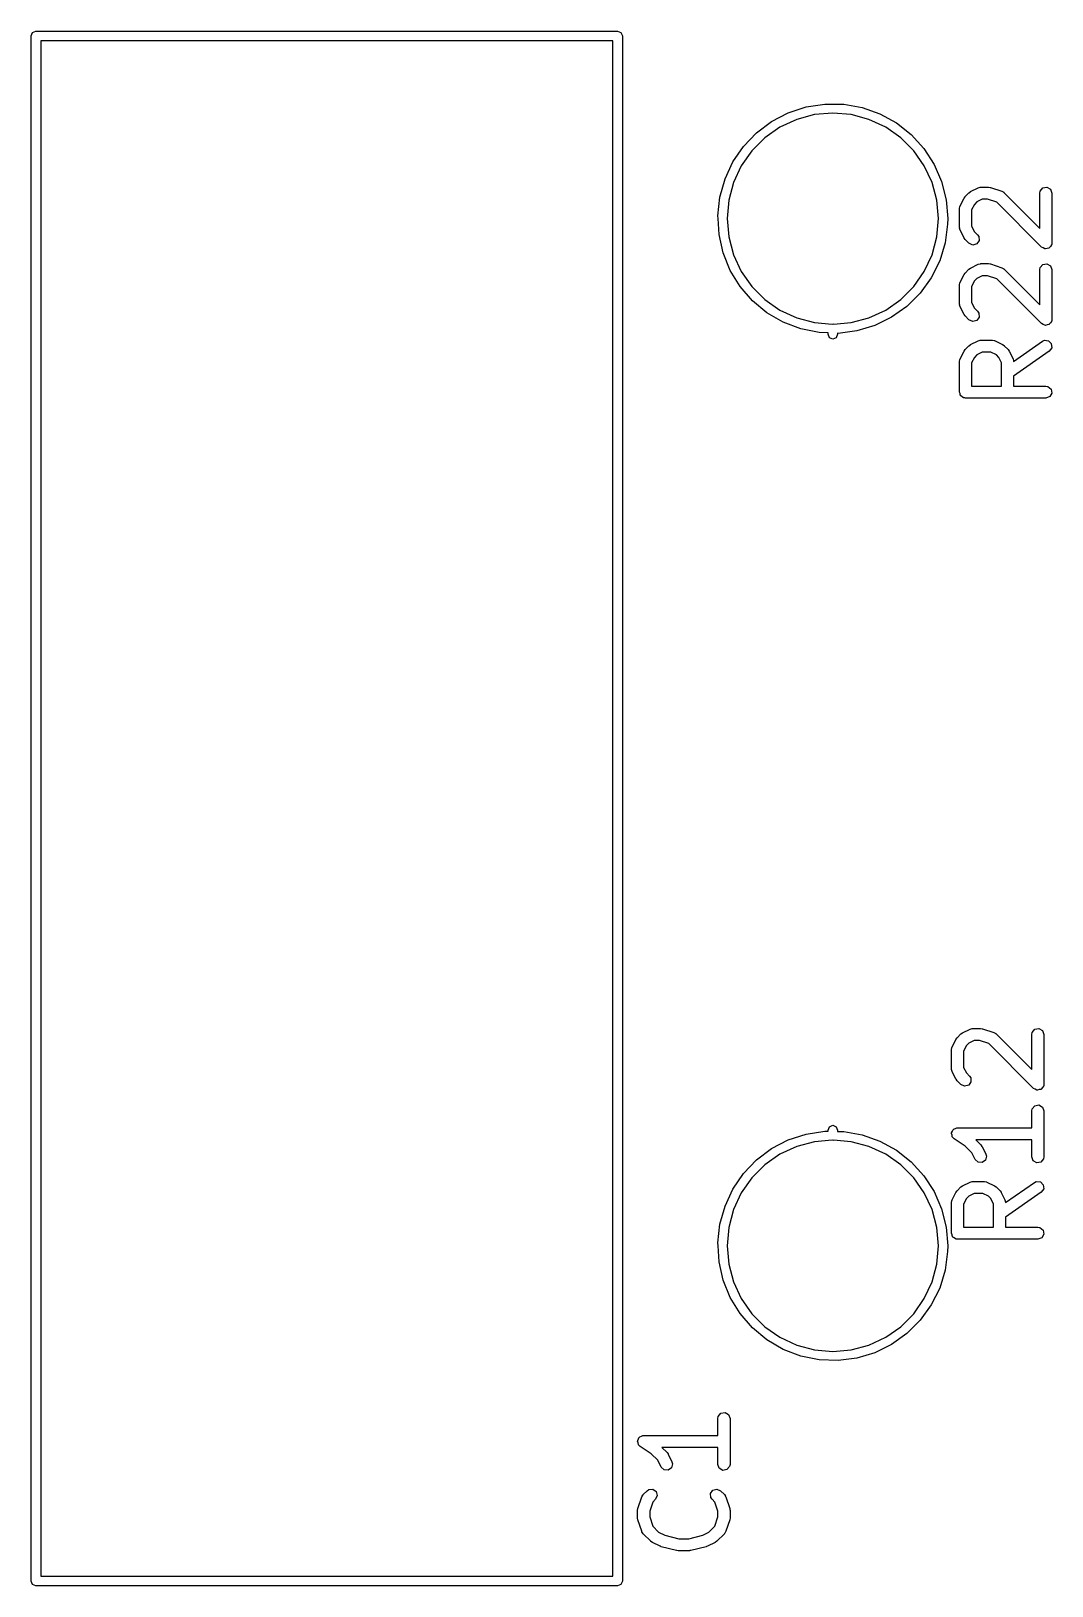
# Model space of a CAD drawing. Extents: x 10 to 287, y -200 to -10.
# Drawn here: x 97.02 to 109.73, y -78.58 to -59.22 of the extents above; entities that cross this region are included whole.
import ezdxf

# ---------------------------------------------------------------- set-up
doc = ezdxf.new("R2010")
doc.units = 0
doc.layers.add('BLACK', color=7, linetype='CONTINUOUS')

msp = doc.modelspace()

# ---------------------------------------------------------------- linework, layer by layer
at = {"layer": 'BLACK', "linetype": 'CONTINUOUS'}
for p, q in [((97.02, -59.28), (97.0376, -59.2376)), ((97.0376, -59.2376), (97.08, -59.22)), ((97.08, -59.22), (104.32, -59.22)), ((104.32, -59.22), (104.362, -59.2376)), ((104.362, -59.2376), (104.38, -59.28)), ((97.02, -78.52), (97.02, -59.28)), ((97.14, -59.34), (97.14, -78.46)), ((104.26, -59.34), (97.14, -59.34)), ((104.26, -78.46), (104.26, -59.34)), ((104.38, -59.28), (104.38, -78.52)), ((106.446, -60.2367), (106.669, -60.1639)), ((106.669, -60.1639), (106.9, -60.1285)), ((106.9, -60.1285), (107.135, -60.1313)), ((107.135, -60.1313), (107.365, -60.1724)), ((107.365, -60.1724), (107.586, -60.2507)), ((106.051, -60.4856), (106.238, -60.3449)), ((106.238, -60.3449), (106.446, -60.2367)), ((106.55, -60.3193), (106.342, -60.4162)), ((106.772, -60.26), (106.55, -60.3193)), ((107, -60.24), (106.772, -60.26)), ((107.228, -60.26), (107, -60.24)), ((107.45, -60.3193), (107.228, -60.26)), ((107.658, -60.4162), (107.45, -60.3193)), ((107.586, -60.2507), (107.791, -60.3639)), ((107.791, -60.3639), (107.975, -60.5092)), ((105.889, -60.6551), (106.051, -60.4856)), ((106.155, -60.5476), (105.993, -60.7097)), ((106.342, -60.4162), (106.155, -60.5476)), ((107.845, -60.5476), (107.658, -60.4162)), ((108.007, -60.7097), (107.845, -60.5476)), ((107.975, -60.5092), (108.133, -60.6825)), ((105.757, -60.8487), (105.889, -60.6551)), ((105.993, -60.7097), (105.861, -60.8975)), ((108.139, -60.8975), (108.007, -60.7097)), ((108.133, -60.6825), (108.26, -60.8793)), ((105.658, -61.0612), (105.757, -60.8487)), ((105.861, -60.8975), (105.764, -61.1052)), ((108.236, -61.1052), (108.139, -60.8975)), ((108.26, -60.8793), (108.354, -61.0942)), ((105.595, -61.287), (105.658, -61.0612)), ((105.764, -61.1052), (105.705, -61.3267)), ((108.295, -61.3267), (108.236, -61.1052)), ((108.354, -61.0942), (108.411, -61.3214)), ((108.714, -61.2186), (108.809, -61.171)), ((108.809, -61.171), (108.834, -61.1636)), ((108.834, -61.1636), (108.839, -61.1646)), ((108.839, -61.1646), (108.843, -61.1631)), ((108.843, -61.1631), (108.938, -61.1631)), ((108.938, -61.1631), (108.96, -61.167)), ((108.96, -61.167), (108.962, -61.1669)), ((108.962, -61.1669), (109.105, -61.2146)), ((109.582, -61.2124), (109.615, -61.1731)), ((109.615, -61.1731), (109.665, -61.1642)), ((109.665, -61.1642), (109.71, -61.1899)), ((105.57, -61.5201), (105.595, -61.287)), ((105.705, -61.3267), (105.685, -61.555)), ((108.315, -61.555), (108.295, -61.3267)), ((108.411, -61.3214), (108.43, -61.555)), ((108.585, -61.395), (108.633, -61.2998)), ((108.633, -61.2998), (108.646, -61.2818)), ((108.646, -61.2818), (108.647, -61.2803)), ((108.647, -61.2803), (108.695, -61.2327)), ((108.695, -61.2327), (108.713, -61.2198)), ((108.713, -61.2198), (108.714, -61.2186)), ((108.792, -61.3474), (108.762, -61.3778)), ((108.861, -61.3131), (108.792, -61.3474)), ((108.926, -61.3131), (108.861, -61.3131)), ((109.04, -61.3513), (108.926, -61.3131)), ((109.599, -61.9102), (109.04, -61.3513)), ((109.105, -61.2146), (109.128, -61.227)), ((109.128, -61.227), (109.13, -61.2308)), ((109.13, -61.2308), (109.134, -61.2327)), ((109.134, -61.2327), (109.577, -61.6761)), ((109.577, -61.2381), (109.582, -61.2124)), ((109.577, -61.6761), (109.577, -61.2381)), ((109.71, -61.1899), (109.727, -61.2381)), ((109.727, -61.2381), (109.727, -61.8571)), ((105.572, -61.555), (105.57, -61.5201)), ((105.584, -61.754), (105.572, -61.555)), ((105.685, -61.555), (105.705, -61.7833)), ((108.295, -61.7833), (108.315, -61.555)), ((108.43, -61.555), (108.428, -61.6249)), ((108.577, -61.4286), (108.582, -61.4029)), ((108.577, -61.6667), (108.577, -61.4286)), ((108.582, -61.4029), (108.585, -61.3995)), ((108.585, -61.3995), (108.585, -61.395)), ((108.762, -61.3778), (108.727, -61.4463)), ((108.727, -61.4463), (108.727, -61.649)), ((105.635, -61.9826), (105.584, -61.754)), ((108.428, -61.6249), (108.398, -61.8572)), ((108.579, -61.6709), (108.577, -61.6667)), ((108.578, -61.6752), (108.579, -61.6709)), ((108.585, -61.7002), (108.578, -61.6752)), ((108.633, -61.7954), (108.585, -61.7002)), ((108.727, -61.649), (108.762, -61.7175)), ((108.762, -61.7175), (108.801, -61.7565)), ((108.801, -61.7565), (108.816, -61.7778)), ((105.705, -61.7833), (105.764, -62.0048)), ((108.236, -62.0048), (108.295, -61.7833)), ((108.398, -61.8572), (108.33, -62.0814)), ((108.634, -61.7966), (108.633, -61.7954)), ((108.647, -61.8149), (108.634, -61.7966)), ((108.695, -61.8626), (108.647, -61.8149)), ((108.741, -61.8842), (108.695, -61.8626)), ((108.791, -61.871), (108.741, -61.8842)), ((108.82, -61.8289), (108.791, -61.871)), ((108.816, -61.7778), (108.82, -61.8289)), ((109.62, -61.9197), (109.599, -61.9102)), ((109.639, -61.931), (109.62, -61.9197)), ((109.643, -61.9304), (109.639, -61.931)), ((109.646, -61.9319), (109.643, -61.9304)), ((109.668, -61.926), (109.646, -61.9319)), ((109.69, -61.9221), (109.668, -61.926)), ((109.692, -61.9195), (109.69, -61.9221)), ((109.695, -61.9186), (109.692, -61.9195)), ((109.708, -61.9001), (109.695, -61.9186)), ((109.723, -61.8828), (109.708, -61.9001)), ((109.724, -61.8782), (109.723, -61.8828)), ((109.725, -61.8766), (109.724, -61.8782)), ((109.727, -61.8571), (109.725, -61.8733)), ((109.725, -61.8733), (109.725, -61.8766)), ((105.724, -62.1998), (105.635, -61.9826)), ((105.764, -62.0048), (105.861, -62.2125)), ((108.139, -62.2125), (108.236, -62.0048)), ((108.33, -62.0814), (108.226, -62.2915)), ((108.714, -62.171), (108.809, -62.1234)), ((108.809, -62.1234), (108.834, -62.116)), ((108.834, -62.116), (108.839, -62.117)), ((108.839, -62.117), (108.843, -62.1155)), ((108.843, -62.1155), (108.938, -62.1155)), ((108.938, -62.1155), (108.96, -62.1194)), ((108.96, -62.1194), (108.962, -62.1193)), ((108.962, -62.1193), (109.105, -62.1669)), ((109.582, -62.1648), (109.615, -62.1255)), ((109.615, -62.1255), (109.665, -62.1166)), ((109.665, -62.1166), (109.71, -62.1423)), ((109.71, -62.1423), (109.727, -62.1905)), ((105.846, -62.3996), (105.724, -62.1998)), ((105.861, -62.2125), (105.993, -62.4003)), ((108.007, -62.4003), (108.139, -62.2125)), ((108.226, -62.2915), (108.089, -62.4818)), ((108.585, -62.3474), (108.633, -62.2522)), ((108.633, -62.2522), (108.646, -62.2342)), ((108.646, -62.2342), (108.647, -62.2327)), ((108.647, -62.2327), (108.695, -62.1851)), ((108.695, -62.1851), (108.713, -62.1722)), ((108.713, -62.1722), (108.714, -62.171)), ((108.762, -62.3301), (108.727, -62.3987)), ((108.792, -62.2997), (108.762, -62.3301)), ((108.861, -62.2655), (108.792, -62.2997)), ((108.926, -62.2655), (108.861, -62.2655)), ((109.04, -62.3036), (108.926, -62.2655)), ((109.599, -62.8626), (109.04, -62.3036)), ((109.105, -62.1669), (109.128, -62.1793)), ((109.128, -62.1793), (109.13, -62.1832)), ((109.13, -62.1832), (109.134, -62.1851)), ((109.134, -62.1851), (109.577, -62.6285)), ((109.577, -62.1905), (109.582, -62.1648)), ((109.577, -62.6285), (109.577, -62.1905)), ((109.727, -62.1905), (109.727, -62.8095)), ((105.999, -62.5767), (105.846, -62.3996)), ((105.993, -62.4003), (106.155, -62.5624)), ((107.845, -62.5624), (108.007, -62.4003)), ((108.089, -62.4818), (107.923, -62.6472)), ((108.577, -62.381), (108.582, -62.3553)), ((108.577, -62.619), (108.577, -62.381)), ((108.582, -62.3553), (108.585, -62.3519)), ((108.585, -62.3519), (108.585, -62.3474)), ((108.727, -62.3987), (108.727, -62.6013)), ((106.18, -62.7264), (105.999, -62.5767)), ((106.155, -62.5624), (106.342, -62.6938)), ((106.382, -62.8446), (106.18, -62.7264)), ((106.342, -62.6938), (106.55, -62.7907)), ((107.45, -62.7907), (107.658, -62.6938)), ((107.658, -62.6938), (107.845, -62.5624)), ((107.923, -62.6472), (107.732, -62.7833)), ((108.579, -62.6233), (108.577, -62.619)), ((108.578, -62.6276), (108.579, -62.6233)), ((108.585, -62.6526), (108.578, -62.6276)), ((108.633, -62.7478), (108.585, -62.6526)), ((108.727, -62.6013), (108.762, -62.6699)), ((108.762, -62.6699), (108.801, -62.7089)), ((108.801, -62.7089), (108.816, -62.7302)), ((106.601, -62.9282), (106.382, -62.8446)), ((106.55, -62.7907), (106.772, -62.85)), ((106.772, -62.85), (106.99, -62.8691)), ((106.99, -62.8691), (107, -62.865)), ((107, -62.865), (107.01, -62.8691)), ((107.01, -62.8691), (107.228, -62.85)), ((107.228, -62.85), (107.45, -62.7907)), ((107.522, -62.8864), (107.297, -62.9538)), ((107.732, -62.7833), (107.522, -62.8864)), ((108.634, -62.749), (108.633, -62.7478)), ((108.647, -62.7673), (108.634, -62.749)), ((108.695, -62.8149), (108.647, -62.7673)), ((108.741, -62.8366), (108.695, -62.8149)), ((108.791, -62.8233), (108.741, -62.8366)), ((108.82, -62.7813), (108.791, -62.8233)), ((108.816, -62.7302), (108.82, -62.7813)), ((109.62, -62.8721), (109.599, -62.8626)), ((109.639, -62.8834), (109.62, -62.8721)), ((109.643, -62.8828), (109.639, -62.8834)), ((109.646, -62.8842), (109.643, -62.8828)), ((109.668, -62.8784), (109.646, -62.8842)), ((109.69, -62.8745), (109.668, -62.8784)), ((109.692, -62.8718), (109.69, -62.8745)), ((109.695, -62.871), (109.692, -62.8718)), ((109.708, -62.8525), (109.695, -62.871)), ((109.723, -62.8352), (109.708, -62.8525)), ((109.724, -62.8306), (109.723, -62.8352)), ((109.725, -62.8289), (109.724, -62.8306)), ((109.727, -62.8095), (109.725, -62.8256)), ((109.725, -62.8256), (109.725, -62.8289)), ((106.831, -62.9749), (106.601, -62.9282)), ((106.94, -62.9789), (106.831, -62.9749)), ((106.94, -62.995), (106.94, -62.9789)), ((106.958, -63.0374), (106.94, -62.995)), ((107, -63.055), (106.958, -63.0374)), ((107.042, -63.0374), (107, -63.055)), ((107.06, -62.995), (107.042, -63.0374)), ((107.065, -62.9835), (107.06, -62.9833)), ((107.06, -62.9833), (107.06, -62.995)), ((107.297, -62.9538), (107.065, -62.9835)), ((108.714, -63.1234), (108.809, -63.0758)), ((108.809, -63.0758), (108.834, -63.0683)), ((108.834, -63.0683), (108.839, -63.0694)), ((108.839, -63.0694), (108.843, -63.0679)), ((108.843, -63.0679), (108.986, -63.0679)), ((108.986, -63.0679), (109.011, -63.0724)), ((109.011, -63.0724), (109.015, -63.0753)), ((109.015, -63.0753), (109.019, -63.0758)), ((109.019, -63.0758), (109.114, -63.1234)), ((109.251, -63.3324), (109.609, -63.0814)), ((109.609, -63.0814), (109.633, -63.0704)), ((109.633, -63.0704), (109.684, -63.0749)), ((109.684, -63.0749), (109.72, -63.1112)), ((109.72, -63.1112), (109.725, -63.1623)), ((108.582, -63.3077), (108.585, -63.3042)), ((108.585, -63.2998), (108.633, -63.2046)), ((108.585, -63.3042), (108.585, -63.2998)), ((108.633, -63.2046), (108.646, -63.1865)), ((108.646, -63.1865), (108.647, -63.1851)), ((108.647, -63.1851), (108.695, -63.1374)), ((108.695, -63.1374), (108.713, -63.1246)), ((108.713, -63.1246), (108.714, -63.1234)), ((108.762, -63.2825), (108.727, -63.351)), ((108.792, -63.2521), (108.762, -63.2825)), ((108.861, -63.2179), (108.792, -63.2521)), ((108.968, -63.2179), (108.861, -63.2179)), ((109.037, -63.2521), (108.968, -63.2179)), ((109.067, -63.2825), (109.037, -63.2521)), ((109.101, -63.351), (109.067, -63.2825)), ((109.114, -63.1234), (109.133, -63.1368)), ((109.133, -63.1368), (109.134, -63.1374)), ((109.134, -63.1374), (109.182, -63.1851)), ((109.182, -63.1851), (109.194, -63.2034)), ((109.194, -63.2034), (109.196, -63.2046)), ((109.196, -63.2046), (109.243, -63.2998)), ((109.243, -63.2998), (109.251, -63.3248)), ((109.695, -63.2043), (109.251, -63.5152)), ((109.725, -63.1623), (109.695, -63.2043)), ((108.577, -63.3333), (108.582, -63.3077)), ((108.577, -63.7143), (108.577, -63.3333)), ((108.727, -63.351), (108.727, -63.6393)), ((109.101, -63.6393), (109.101, -63.351)), ((109.251, -63.3248), (109.25, -63.3291)), ((109.25, -63.3291), (109.251, -63.3324)), ((108.727, -63.6393), (109.101, -63.6393)), ((109.251, -63.5152), (109.251, -63.6393)), ((109.251, -63.6393), (109.652, -63.6393)), ((109.652, -63.6393), (109.678, -63.6438)), ((109.678, -63.6438), (109.717, -63.6768)), ((109.717, -63.6768), (109.726, -63.7273)), ((108.584, -63.7326), (108.577, -63.7143)), ((108.587, -63.7518), (108.584, -63.7326)), ((108.593, -63.7561), (108.587, -63.7518)), ((108.595, -63.7625), (108.593, -63.7561)), ((108.612, -63.7722), (108.595, -63.7625)), ((108.627, -63.7848), (108.612, -63.7722)), ((108.636, -63.7865), (108.627, -63.7848)), ((108.639, -63.7881), (108.636, -63.7865)), ((108.643, -63.7876), (108.639, -63.7881)), ((108.652, -63.7893), (108.643, -63.7876)), ((109.652, -63.7893), (108.652, -63.7893)), ((109.701, -63.7717), (109.652, -63.7893)), ((109.726, -63.7273), (109.701, -63.7717)), ((108.485, -71.87), (108.533, -71.7748)), ((108.533, -71.7748), (108.546, -71.7568)), ((108.546, -71.7568), (108.547, -71.7553)), ((108.547, -71.7553), (108.595, -71.7077)), ((108.595, -71.7077), (108.613, -71.6948)), ((108.613, -71.6948), (108.614, -71.6936)), ((108.614, -71.6936), (108.709, -71.646)), ((108.692, -71.8224), (108.662, -71.8528)), ((108.761, -71.7881), (108.692, -71.8224)), ((108.709, -71.646), (108.734, -71.6386)), ((108.734, -71.6386), (108.739, -71.6396)), ((108.739, -71.6396), (108.743, -71.6381)), ((108.743, -71.6381), (108.838, -71.6381)), ((108.826, -71.7881), (108.761, -71.7881)), ((108.94, -71.8263), (108.826, -71.7881)), ((108.838, -71.6381), (108.86, -71.642)), ((108.86, -71.642), (108.862, -71.6419)), ((108.862, -71.6419), (109.005, -71.6896)), ((109.005, -71.6896), (109.028, -71.702)), ((109.028, -71.702), (109.03, -71.7058)), ((109.03, -71.7058), (109.034, -71.7077)), ((109.034, -71.7077), (109.477, -72.1511)), ((109.477, -71.7131), (109.482, -71.6874)), ((109.477, -72.1511), (109.477, -71.7131)), ((109.482, -71.6874), (109.515, -71.6481)), ((109.515, -71.6481), (109.565, -71.6392)), ((109.565, -71.6392), (109.61, -71.6649)), ((109.61, -71.6649), (109.627, -71.7131)), ((109.627, -71.7131), (109.627, -72.3321)), ((108.477, -71.9036), (108.482, -71.8779)), ((108.477, -72.1417), (108.477, -71.9036)), ((108.482, -71.8779), (108.485, -71.8745)), ((108.485, -71.8745), (108.485, -71.87)), ((108.662, -71.8528), (108.627, -71.9213)), ((108.627, -71.9213), (108.627, -72.124)), ((109.499, -72.3852), (108.94, -71.8263)), ((108.479, -72.1459), (108.477, -72.1417)), ((108.478, -72.1502), (108.479, -72.1459)), ((108.485, -72.1752), (108.478, -72.1502)), ((108.533, -72.2704), (108.485, -72.1752)), ((108.627, -72.124), (108.662, -72.1925)), ((108.662, -72.1925), (108.701, -72.2315)), ((108.534, -72.2716), (108.533, -72.2704)), ((108.547, -72.2899), (108.534, -72.2716)), ((108.595, -72.3376), (108.547, -72.2899)), ((108.641, -72.3592), (108.595, -72.3376)), ((108.691, -72.346), (108.641, -72.3592)), ((108.72, -72.3039), (108.691, -72.346)), ((108.701, -72.2315), (108.716, -72.2528)), ((108.716, -72.2528), (108.72, -72.3039)), ((109.52, -72.3947), (109.499, -72.3852)), ((109.539, -72.406), (109.52, -72.3947)), ((109.543, -72.4054), (109.539, -72.406)), ((109.546, -72.4069), (109.543, -72.4054)), ((109.568, -72.401), (109.546, -72.4069)), ((109.59, -72.3971), (109.568, -72.401)), ((109.592, -72.3945), (109.59, -72.3971)), ((109.595, -72.3936), (109.592, -72.3945)), ((109.608, -72.3751), (109.595, -72.3936)), ((109.623, -72.3578), (109.608, -72.3751)), ((109.624, -72.3532), (109.623, -72.3578)), ((109.625, -72.3516), (109.624, -72.3532)), ((109.627, -72.3321), (109.625, -72.3483)), ((109.625, -72.3483), (109.625, -72.3516)), ((109.515, -72.6005), (109.565, -72.5916)), ((109.565, -72.5916), (109.61, -72.6173)), ((109.477, -72.6655), (109.482, -72.6398)), ((109.477, -72.8762), (109.477, -72.6655)), ((109.482, -72.6398), (109.515, -72.6005)), ((109.61, -72.6173), (109.627, -72.6655)), ((109.627, -72.6655), (109.627, -73.2369)), ((106.446, -73.0267), (106.669, -72.9539)), ((106.669, -72.9539), (106.9, -72.9185)), ((106.9, -72.9185), (106.94, -72.919)), ((106.94, -72.905), (106.958, -72.8626)), ((106.94, -72.919), (106.94, -72.905)), ((106.958, -72.8626), (107, -72.845)), ((107, -72.845), (107.042, -72.8626)), ((107.042, -72.8626), (107.06, -72.905)), ((107.06, -72.905), (107.06, -72.9204)), ((107.06, -72.9204), (107.135, -72.9213)), ((107.135, -72.9213), (107.365, -72.9624)), ((107.365, -72.9624), (107.586, -73.0407)), ((108.478, -72.9464), (108.479, -72.9424)), ((108.484, -72.9673), (108.478, -72.9464)), ((108.479, -72.9382), (108.489, -72.9193)), ((108.479, -72.9424), (108.479, -72.9382)), ((108.487, -72.9887), (108.484, -72.9673)), ((108.489, -72.9193), (108.498, -72.8994)), ((108.498, -72.8994), (108.502, -72.8975)), ((108.502, -72.8975), (108.504, -72.8937)), ((108.504, -72.8937), (108.525, -72.8863)), ((108.525, -72.8863), (108.544, -72.8766)), ((108.544, -72.8766), (108.548, -72.8777)), ((108.548, -72.8777), (108.552, -72.8762)), ((108.552, -72.8762), (109.477, -72.8762)), ((106.051, -73.2756), (106.238, -73.1349)), ((106.238, -73.1349), (106.446, -73.0267)), ((106.55, -73.1093), (106.342, -73.2062)), ((106.772, -73.05), (106.55, -73.1093)), ((106.99, -73.0309), (106.772, -73.05)), ((107, -73.035), (106.99, -73.0309)), ((107.01, -73.0309), (107, -73.035)), ((107.228, -73.05), (107.01, -73.0309)), ((107.45, -73.1093), (107.228, -73.05)), ((107.658, -73.2062), (107.45, -73.1093)), ((107.586, -73.0407), (107.791, -73.1539)), ((107.791, -73.1539), (107.975, -73.2992)), ((108.491, -72.9915), (108.487, -72.9887)), ((108.492, -72.9956), (108.491, -72.9915)), ((108.511, -73.0136), (108.492, -72.9956)), ((108.647, -73.1047), (108.511, -73.0136)), ((108.729, -73.1861), (108.647, -73.1047)), ((109.477, -73.0262), (108.781, -73.0262)), ((108.781, -73.0262), (108.844, -73.0886)), ((108.844, -73.0886), (108.856, -73.107)), ((108.856, -73.107), (108.858, -73.1081)), ((108.858, -73.1081), (108.905, -73.2034)), ((109.477, -73.2369), (109.477, -73.0262)), ((105.889, -73.4451), (106.051, -73.2756)), ((106.155, -73.3376), (105.993, -73.4997)), ((106.342, -73.2062), (106.155, -73.3376)), ((107.845, -73.3376), (107.658, -73.2062)), ((108.007, -73.4997), (107.845, -73.3376)), ((107.975, -73.2992), (108.133, -73.4725)), ((108.771, -73.2704), (108.729, -73.1861)), ((108.808, -73.3057), (108.771, -73.2704)), ((108.859, -73.3088), (108.808, -73.3057)), ((108.901, -73.2782), (108.859, -73.3088)), ((108.913, -73.2283), (108.901, -73.2782)), ((108.905, -73.2034), (108.913, -73.2283)), ((109.495, -73.2851), (109.477, -73.2369)), ((109.539, -73.3108), (109.495, -73.2851)), ((109.59, -73.3019), (109.539, -73.3108)), ((109.623, -73.2626), (109.59, -73.3019)), ((109.627, -73.2369), (109.623, -73.2626)), ((105.757, -73.6387), (105.889, -73.4451)), ((105.993, -73.4997), (105.861, -73.6875)), ((108.139, -73.6875), (108.007, -73.4997)), ((108.133, -73.4725), (108.26, -73.6693)), ((108.614, -73.5984), (108.709, -73.5508)), ((108.709, -73.5508), (108.734, -73.5433)), ((108.734, -73.5433), (108.739, -73.5444)), ((108.739, -73.5444), (108.743, -73.5429)), ((108.743, -73.5429), (108.886, -73.5429)), ((108.886, -73.5429), (108.911, -73.5474)), ((108.911, -73.5474), (108.915, -73.5503)), ((108.915, -73.5503), (108.919, -73.5508)), ((108.919, -73.5508), (109.014, -73.5984)), ((109.151, -73.8074), (109.509, -73.5564)), ((109.509, -73.5564), (109.533, -73.5454)), ((109.533, -73.5454), (109.584, -73.5499)), ((109.584, -73.5499), (109.62, -73.5862)), ((105.658, -73.8512), (105.757, -73.6387)), ((105.861, -73.6875), (105.764, -73.8952)), ((108.236, -73.8952), (108.139, -73.6875)), ((108.26, -73.6693), (108.354, -73.8842)), ((108.485, -73.7748), (108.533, -73.6796)), ((108.533, -73.6796), (108.546, -73.6615)), ((108.546, -73.6615), (108.547, -73.6601)), ((108.547, -73.6601), (108.595, -73.6124)), ((108.595, -73.6124), (108.613, -73.5996)), ((108.613, -73.5996), (108.614, -73.5984)), ((108.662, -73.7575), (108.627, -73.826)), ((108.692, -73.7271), (108.662, -73.7575)), ((108.761, -73.6929), (108.692, -73.7271)), ((108.868, -73.6929), (108.761, -73.6929)), ((108.937, -73.7271), (108.868, -73.6929)), ((108.967, -73.7575), (108.937, -73.7271)), ((109.001, -73.826), (108.967, -73.7575)), ((109.014, -73.5984), (109.033, -73.6118)), ((109.033, -73.6118), (109.034, -73.6124)), ((109.034, -73.6124), (109.082, -73.6601)), ((109.082, -73.6601), (109.094, -73.6784)), ((109.094, -73.6784), (109.096, -73.6796)), ((109.096, -73.6796), (109.143, -73.7748)), ((109.595, -73.6793), (109.151, -73.9902)), ((109.625, -73.6373), (109.595, -73.6793)), ((109.62, -73.5862), (109.625, -73.6373)), ((105.595, -74.077), (105.658, -73.8512)), ((105.764, -73.8952), (105.705, -74.1167)), ((108.295, -74.1167), (108.236, -73.8952)), ((108.354, -73.8842), (108.411, -74.1114)), ((108.477, -73.8083), (108.482, -73.7827)), ((108.477, -74.1893), (108.477, -73.8083)), ((108.482, -73.7827), (108.485, -73.7792)), ((108.485, -73.7792), (108.485, -73.7748)), ((108.627, -73.826), (108.627, -74.1143)), ((109.001, -74.1143), (109.001, -73.826)), ((109.143, -73.7748), (109.151, -73.7998)), ((109.151, -73.7998), (109.15, -73.8041)), ((109.15, -73.8041), (109.151, -73.8074)), ((105.57, -74.3101), (105.595, -74.077)), ((105.705, -74.1167), (105.685, -74.345)), ((108.315, -74.345), (108.295, -74.1167)), ((108.411, -74.1114), (108.43, -74.345)), ((108.627, -74.1143), (109.001, -74.1143)), ((109.151, -73.9902), (109.151, -74.1143)), ((109.151, -74.1143), (109.552, -74.1143)), ((109.552, -74.1143), (109.578, -74.1188)), ((109.578, -74.1188), (109.617, -74.1518)), ((105.572, -74.345), (105.57, -74.3101)), ((108.484, -74.2076), (108.477, -74.1893)), ((108.487, -74.2268), (108.484, -74.2076)), ((108.493, -74.2311), (108.487, -74.2268)), ((108.495, -74.2375), (108.493, -74.2311)), ((108.512, -74.2472), (108.495, -74.2375)), ((108.527, -74.2598), (108.512, -74.2472)), ((108.536, -74.2615), (108.527, -74.2598)), ((108.539, -74.2631), (108.536, -74.2615)), ((108.543, -74.2626), (108.539, -74.2631)), ((108.552, -74.2643), (108.543, -74.2626)), ((109.552, -74.2643), (108.552, -74.2643)), ((109.601, -74.2467), (109.552, -74.2643)), ((109.626, -74.2023), (109.601, -74.2467)), ((109.617, -74.1518), (109.626, -74.2023)), ((105.584, -74.544), (105.572, -74.345)), ((105.685, -74.345), (105.705, -74.5733)), ((108.295, -74.5733), (108.315, -74.345)), ((108.428, -74.4149), (108.398, -74.6472)), ((108.43, -74.345), (108.428, -74.4149)), ((105.635, -74.7726), (105.584, -74.544)), ((105.705, -74.5733), (105.764, -74.7948)), ((108.236, -74.7948), (108.295, -74.5733)), ((108.398, -74.6472), (108.33, -74.8714)), ((105.724, -74.9898), (105.635, -74.7726)), ((105.764, -74.7948), (105.861, -75.0025)), ((108.139, -75.0025), (108.236, -74.7948)), ((108.33, -74.8714), (108.226, -75.0815)), ((105.846, -75.1896), (105.724, -74.9898)), ((105.861, -75.0025), (105.993, -75.1903)), ((108.007, -75.1903), (108.139, -75.0025)), ((108.226, -75.0815), (108.089, -75.2718)), ((105.999, -75.3667), (105.846, -75.1896)), ((105.993, -75.1903), (106.155, -75.3524)), ((107.845, -75.3524), (108.007, -75.1903)), ((108.089, -75.2718), (107.923, -75.4372)), ((106.18, -75.5164), (105.999, -75.3667)), ((106.155, -75.3524), (106.342, -75.4838)), ((106.342, -75.4838), (106.55, -75.5807)), ((107.45, -75.5807), (107.658, -75.4838)), ((107.658, -75.4838), (107.845, -75.3524)), ((107.923, -75.4372), (107.732, -75.5733)), ((106.382, -75.6346), (106.18, -75.5164)), ((106.601, -75.7182), (106.382, -75.6346)), ((106.55, -75.5807), (106.772, -75.64)), ((106.772, -75.64), (107, -75.66)), ((107, -75.66), (107.228, -75.64)), ((107.228, -75.64), (107.45, -75.5807)), ((107.522, -75.6764), (107.297, -75.7438)), ((107.732, -75.5733), (107.522, -75.6764)), ((106.831, -75.7649), (106.601, -75.7182)), ((107.065, -75.7735), (106.831, -75.7649)), ((107.297, -75.7438), (107.065, -75.7735)), ((105.57, -76.4958), (105.574, -76.4701)), ((105.574, -76.4701), (105.607, -76.4308)), ((105.607, -76.4308), (105.658, -76.4219)), ((105.658, -76.4219), (105.702, -76.4476)), ((105.702, -76.4476), (105.72, -76.4958)), ((105.57, -76.7065), (105.57, -76.4958)), ((105.72, -76.4958), (105.72, -77.0672)), ((104.57, -76.7767), (104.572, -76.7727)), ((104.576, -76.7976), (104.57, -76.7767)), ((104.571, -76.7685), (104.582, -76.7496)), ((104.572, -76.7727), (104.571, -76.7685)), ((104.58, -76.819), (104.576, -76.7976)), ((104.583, -76.8218), (104.58, -76.819)), ((104.582, -76.7496), (104.59, -76.7297)), ((104.584, -76.8259), (104.583, -76.8218)), ((104.603, -76.8439), (104.584, -76.8259)), ((104.59, -76.7297), (104.594, -76.7278)), ((104.594, -76.7278), (104.596, -76.7241)), ((104.596, -76.7241), (104.617, -76.7166)), ((104.74, -76.935), (104.603, -76.8439)), ((104.617, -76.7166), (104.636, -76.707)), ((104.636, -76.707), (104.641, -76.708)), ((104.641, -76.708), (104.645, -76.7065)), ((104.645, -76.7065), (105.57, -76.7065)), ((105.57, -76.8565), (104.873, -76.8565)), ((104.873, -76.8565), (104.936, -76.9189)), ((105.57, -77.0672), (105.57, -76.8565)), ((104.821, -77.0164), (104.74, -76.935)), ((104.863, -77.1008), (104.821, -77.0164)), ((104.936, -76.9189), (104.949, -76.9373)), ((104.949, -76.9373), (104.95, -76.9384)), ((104.95, -76.9384), (104.997, -77.0337)), ((104.997, -77.0337), (105.005, -77.0586)), ((104.901, -77.136), (104.863, -77.1008)), ((104.952, -77.1391), (104.901, -77.136)), ((104.993, -77.1085), (104.952, -77.1391)), ((105.005, -77.0586), (104.993, -77.1085)), ((105.587, -77.1154), (105.57, -77.0672)), ((105.632, -77.1411), (105.587, -77.1154)), ((105.682, -77.1322), (105.632, -77.1411)), ((105.715, -77.0929), (105.682, -77.1322)), ((105.72, -77.0672), (105.715, -77.0929)), ((104.639, -77.4428), (104.687, -77.3951)), ((104.687, -77.3951), (104.708, -77.3802)), ((104.708, -77.3802), (104.759, -77.3757)), ((104.759, -77.3757), (104.801, -77.4052)), ((104.801, -77.4052), (104.815, -77.4547)), ((105.477, -77.4288), (105.506, -77.3867)), ((105.481, -77.4799), (105.477, -77.4288)), ((105.506, -77.3867), (105.556, -77.3735)), ((105.556, -77.3735), (105.602, -77.3951)), ((105.602, -77.3951), (105.65, -77.4428)), ((104.57, -77.6386), (104.574, -77.6166)), ((104.573, -77.6149), (104.621, -77.4721)), ((104.574, -77.6166), (104.573, -77.6149)), ((104.621, -77.4721), (104.634, -77.4492)), ((104.634, -77.4492), (104.637, -77.4468)), ((104.637, -77.4468), (104.639, -77.4428)), ((104.758, -77.5363), (104.72, -77.6508)), ((104.793, -77.5012), (104.758, -77.5363)), ((104.815, -77.4547), (104.793, -77.5012)), ((105.496, -77.5012), (105.481, -77.4799)), ((105.531, -77.5363), (105.496, -77.5012)), ((105.57, -77.6508), (105.531, -77.5363)), ((105.65, -77.4428), (105.665, -77.4641)), ((105.665, -77.4641), (105.665, -77.4686)), ((105.665, -77.4686), (105.668, -77.4721)), ((105.668, -77.4721), (105.716, -77.6149)), ((105.716, -77.6149), (105.719, -77.6371)), ((104.57, -77.7339), (104.57, -77.6386)), ((104.57, -77.7354), (104.57, -77.7339)), ((104.573, -77.7576), (104.57, -77.7354)), ((104.621, -77.9005), (104.573, -77.7576)), ((104.72, -77.6508), (104.72, -77.7217)), ((104.72, -77.7217), (104.758, -77.8362)), ((105.531, -77.8362), (105.57, -77.7217)), ((105.57, -77.7217), (105.57, -77.6508)), ((105.716, -77.7576), (105.668, -77.9005)), ((105.72, -77.7339), (105.716, -77.756)), ((105.716, -77.756), (105.716, -77.7576)), ((105.719, -77.6371), (105.72, -77.6386)), ((105.72, -77.6386), (105.72, -77.7339)), ((104.624, -77.904), (104.621, -77.9005)), ((104.624, -77.9084), (104.624, -77.904)), ((104.639, -77.9298), (104.624, -77.9084)), ((104.734, -78.025), (104.639, -77.9298)), ((104.758, -77.8362), (104.832, -77.9103)), ((104.832, -77.9103), (104.909, -77.9488)), ((104.909, -77.9488), (105.082, -77.9922)), ((105.082, -77.9922), (105.207, -77.9922)), ((105.207, -77.9922), (105.38, -77.9488)), ((105.38, -77.9488), (105.457, -77.9103)), ((105.457, -77.9103), (105.531, -77.8362)), ((105.65, -77.9298), (105.555, -78.025)), ((105.652, -77.9257), (105.65, -77.9298)), ((105.656, -77.9234), (105.652, -77.9257)), ((105.668, -77.9005), (105.656, -77.9234)), ((104.736, -78.0257), (104.734, -78.025)), ((104.754, -78.0391), (104.736, -78.0257)), ((104.849, -78.0867), (104.754, -78.0391)), ((104.853, -78.0871), (104.849, -78.0867)), ((104.865, -78.0924), (104.853, -78.0871)), ((105.055, -78.14), (104.865, -78.0924)), ((105.058, -78.1396), (105.055, -78.14)), ((105.073, -78.1422), (105.058, -78.1396)), ((105.216, -78.1422), (105.073, -78.1422)), ((105.219, -78.141), (105.216, -78.1422)), ((105.234, -78.14), (105.219, -78.141)), ((105.425, -78.0924), (105.234, -78.14)), ((105.428, -78.0904), (105.425, -78.0924)), ((105.44, -78.0867), (105.428, -78.0904)), ((105.535, -78.0391), (105.44, -78.0867)), ((105.536, -78.0379), (105.535, -78.0391)), ((105.555, -78.025), (105.536, -78.0379)), ((97.0376, -78.5624), (97.02, -78.52)), ((97.08, -78.58), (97.0376, -78.5624)), ((104.32, -78.58), (97.08, -78.58)), ((97.14, -78.46), (104.26, -78.46)), ((104.362, -78.5624), (104.32, -78.58)), ((104.38, -78.52), (104.362, -78.5624))]:
    msp.add_line(p, q, dxfattribs=at)

doc.saveas('drawing.dxf')
